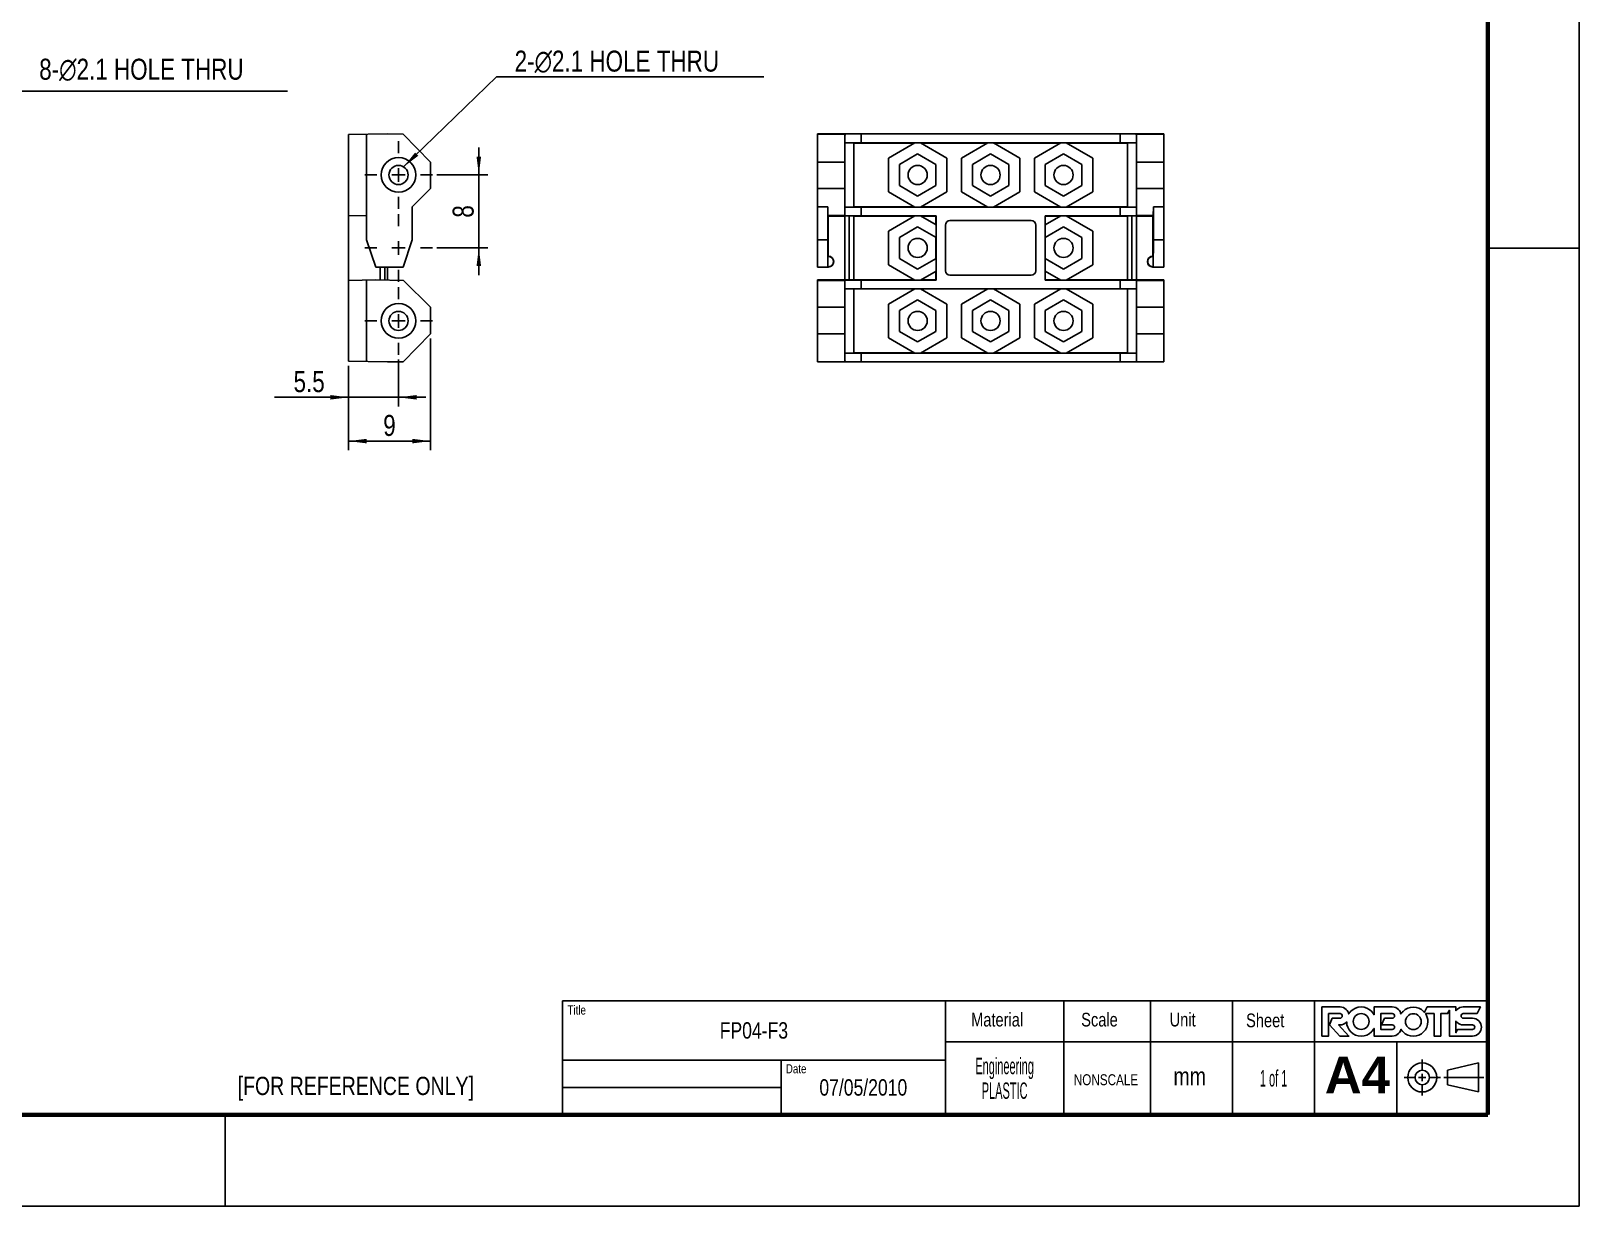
# Model space of a CAD drawing. Header units: millimetres. Extents: x 0 to 297, y 0 to 210.
# Drawn here: x 127.2 to 297, y 0 to 128.8 of the extents above; entities that cross this region are included whole.
import ezdxf

# ---------------------------------------------------------------- set-up
doc = ezdxf.new("R2010")
doc.units = ezdxf.units.MM
doc.header["$LTSCALE"] = 16.335
doc.linetypes.add('CENTER', pattern=[0.6, 0.375, -0.075, 0.075, -0.075])
doc.layers.get('0').update_dxf_attribs({"linetype": 'CONTINUOUS'})
doc.layers.add('02___PRT_ALL_AXES', color=7, linetype='CONTINUOUS')
doc.layers.add('7_ALL_FEATURES', color=7, linetype='CONTINUOUS')
doc.styles.get("Standard").update_dxf_attribs({"font": 'txt', "width": 0.8})
doc.styles.add('TEXTSTYLE_2', font='arialbd.ttf')
doc.styles.add('TEXTSTYLE_3', font='txt', dxfattribs={"width": 0.5})
doc.dimstyles.new('DIMSTYLE_1', dxfattribs={"dimtxt": 2.3, "dimasz": 2, "dimexe": 0.18, "dimexo": 0.0625, "dimgap": 0.09, "dimtad": 1, "dimdec": 3, "dimdsep": 46, "dimtxsty": 'Standard', "dimblk": '_FILLED', "dimblk1": '_FILLED', "dimblk2": '_FILLED', "dimcen": 0.09, "dimadec": 0, "dimazin": 0, "dimtp": 0.001, "dimtm": 0.001, "dimtfac": 1, "dimtdec": 3, "dimtofl": 0, "dimtmove": 0, "dimatfit": 3, "dimldrblk": '_FILLED', "dimfxl": 1, "dimtolj": 1, "dimarcsym": 0})
doc.dimstyles.get("Standard").update_dxf_attribs({"dimtxt": 2.3, "dimasz": 2, "dimexe": 0.18, "dimexo": 0.0625, "dimgap": 0.09, "dimtad": 1, "dimdec": 3, "dimdsep": 46, "dimtxsty": 'Standard', "dimblk": '_FILLED', "dimblk1": '_FILLED', "dimblk2": '_FILLED', "dimcen": 0.09, "dimadec": 0, "dimazin": 0, "dimtol": 1, "dimtp": 0.05, "dimtm": 0.05, "dimtfac": 1, "dimtdec": 3, "dimtofl": 0, "dimtmove": 0, "dimatfit": 3, "dimldrblk": '_FILLED', "dimfxl": 1, "dimtolj": 1, "dimarcsym": 0})

# ---------------------------------------------------------------- blocks, each defined once
blk = doc.blocks.new('_FILLED')
at = {"color": 0, "linetype": 'ByBlock'}
blk.add_solid([(0, 0), (-1, 0.125), (-1, -0.125)], dxfattribs=at)
blk = doc.blocks.new('*D5')
at = {"color": 2, "linetype": 'Continuous'}
for p, q in [((176.33, 113.03), (176.33, 116.03)), ((176.33, 116.03), (176.33, 109.03)), ((171.74, 113.03), (177.33, 113.03)), ((176.33, 102.03), (176.33, 109.03)), ((171.74, 105.03), (177.33, 105.03)), ((176.33, 105.03), (176.33, 102.03))]:
    blk.add_line(p, q, dxfattribs=at)
at = {"color": 2, "linetype": 'Continuous', "xscale": 2, "yscale": 2, "zscale": 2}
for p, rotation in [((176.33, 113.03), 270), ((176.33, 105.03), 90)]:
    blk.add_blockref('_FILLED', p, dxfattribs=dict(at, rotation=rotation))
at = {"color": 2, "linetype": 'Continuous', "insert": (173.46, 109.03), "char_height": 2.3, "width": 1.84, "attachment_point": 2, "rotation": 90, "line_spacing_factor": 0.9}
blk.add_mtext('8', dxfattribs=at)
blk = doc.blocks.new('*D6')
at = {"color": 2, "linetype": 'Continuous'}
for p, q in [((171.03, 95.11), (171.03, 82.85)), ((162.03, 92.1), (162.03, 82.85)), ((162.03, 83.85), (166.53, 83.85)), ((171.03, 83.85), (166.53, 83.85))]:
    blk.add_line(p, q, dxfattribs=at)
at = {"color": 2, "linetype": 'Continuous', "xscale": 2, "yscale": 2, "zscale": 2, "rotation": 180}
blk.add_blockref('_FILLED', (162.03, 83.85), dxfattribs=at)
at = {"color": 2, "linetype": 'Continuous', "xscale": 2, "yscale": 2, "zscale": 2}
blk.add_blockref('_FILLED', (171.03, 83.85), dxfattribs=at)
at = {"color": 2, "linetype": 'Continuous', "insert": (166.53, 86.72), "char_height": 2.3, "width": 1.84, "attachment_point": 2, "line_spacing_factor": 0.9}
blk.add_mtext('9', dxfattribs=at)
blk = doc.blocks.new('*D7')
at = {"color": 2, "linetype": 'Continuous'}
for p, q in [((162.03, 92.1), (162.03, 87.65)), ((167.53, 92.81), (167.53, 87.65)), ((162.03, 88.65), (153.91, 88.65)), ((153.91, 88.65), (164.78, 88.65)), ((170.53, 88.65), (164.78, 88.65)), ((167.53, 88.65), (170.53, 88.65))]:
    blk.add_line(p, q, dxfattribs=at)
at = {"color": 2, "linetype": 'Continuous', "xscale": 2, "yscale": 2, "zscale": 2}
blk.add_blockref('_FILLED', (162.03, 88.65), dxfattribs=at)
at = {"color": 2, "linetype": 'Continuous', "xscale": 2, "yscale": 2, "zscale": 2, "rotation": 180}
blk.add_blockref('_FILLED', (167.53, 88.65), dxfattribs=at)
at = {"color": 2, "linetype": 'Continuous', "insert": (159.43, 91.52), "char_height": 2.3, "width": 5.52, "attachment_point": 3, "line_spacing_factor": 0.9}
blk.add_mtext('5.5', dxfattribs=at)

msp = doc.modelspace()

# ---------------------------------------------------------------- linework, layer by layer
at = {"color": 7, "linetype": 'Continuous'}
for p, q in [((297, 0), (297, 210)), ((287, 105), (297, 105)), ((279.8033, 14.8856), (279.8033, 16.0767)), ((282.5652, 14.8856), (285.9684, 15.6796)), ((285.9684, 15.6796), (285.9684, 12.5034)), ((279.0092, 14.0915), (277.8181, 14.0915)), ((279.4063, 14.0915), (280.2003, 14.0915)), ((279.8033, 13.6945), (279.8033, 14.4885)), ((280.5974, 14.0915), (281.7884, 14.0915)), ((282.1561, 14.0915), (286.5559, 14.0915)), ((282.5652, 14.8856), (282.5652, 13.2974)), ((279.8033, 13.2974), (279.8033, 12.1063)), ((282.5652, 13.2974), (285.9684, 12.5034)), ((148.5, 10), (148.5, 0)), ((0, 0), (297, 0))]:
    msp.add_line(p, q, dxfattribs=at)
at = {"color": 2, "linetype": 'Continuous'}
for p, q in [((287, 22.5), (185.5, 22.5)), ((185.5, 10), (185.5, 22.5)), ((227.5, 10), (227.5, 22.5)), ((240.5, 10), (240.5, 22.5)), ((250, 10), (250, 22.5)), ((259, 10), (259, 22.5)), ((268, 10), (268, 22.5)), ((287, 10), (287, 22.5)), ((287, 18), (227.5, 18)), ((277, 10), (277, 18)), ((227.5, 16), (185.5, 16)), ((209.5, 10), (209.5, 16)), ((209.5, 13), (185.5, 13)), ((287, 10), (185.5, 10))]:
    msp.add_line(p, q, dxfattribs=at)
at = {"color": 7, "linetype": 'Continuous', "const_width": 0.5}
for points in [[(287, 10), (287, 200)], [(10, 10), (287, 10)]]:
    msp.add_lwpolyline(points, dxfattribs=at)
at = {"color": 7, "linetype": 'Continuous'}
for radius in [1.5881, 0.7941]:
    msp.add_circle((279.8033, 14.0915), radius, dxfattribs=at)
for points, knots in [([(286.003, 20.3001), (285.8112, 20.4917), (285.5799, 20.5874), (285.3095, 20.5874), (285.3095, 20.5874), (284.3058, 20.5874), (284.3058, 20.5874), (284.2356, 20.5874), (284.1763, 20.6119), (284.1277, 20.6604), (284.0791, 20.709), (284.0547, 20.7684), (284.0547, 20.8385), (284.0547, 20.9083), (284.0791, 20.9677), (284.1277, 21.0164), (284.1763, 21.0649), (284.2356, 21.0893), (284.3058, 21.0893), (284.3058, 21.0893), (285.8114, 21.0893), (285.8114, 21.0893), (285.8114, 21.0893), (286.1766, 21.8193), (286.1766, 21.8193), (286.1766, 21.8193), (284.3058, 21.8193), (284.3058, 21.8193), (284.035, 21.8193), (283.8037, 21.7235), (283.6122, 21.5318), (283.5717, 21.4914), (283.5366, 21.4488), (283.5046, 21.4047), (283.5046, 21.4047), (283.5046, 21.8209), (283.5046, 21.8209), (283.5046, 21.8209), (282.775, 21.8209), (282.775, 21.8209), (282.775, 21.8209), (282.775, 21.8203), (282.775, 21.8203), (282.775, 21.8203), (280.3481, 21.8203), (280.3481, 21.8203), (280.3481, 21.8203), (280.0545, 21.2329), (280.0545, 21.2329), (280.0232, 21.2698), (279.9902, 21.3061), (279.9548, 21.3414), (279.6431, 21.6532), (279.2667, 21.8091), (278.8258, 21.8091), (278.3848, 21.8091), (278.0082, 21.6532), (277.6965, 21.3414), (277.6081, 21.2529), (277.5326, 21.1591), (277.4693, 21.0602), (277.4301, 21.2372), (277.343, 21.3944), (277.2063, 21.5312), (277.0148, 21.7228), (276.7836, 21.8186), (276.5129, 21.8186), (276.5129, 21.8186), (274.5284, 21.8186), (274.5284, 21.8186), (274.5284, 21.8186), (274.5284, 20.9662), (274.5284, 20.9662), (274.4548, 21.1039), (274.3589, 21.2321), (274.2401, 21.3509), (273.9284, 21.6627), (273.5518, 21.8186), (273.1109, 21.8186), (272.6699, 21.8186), (272.2935, 21.6627), (271.9818, 21.3509), (271.8876, 21.2568), (271.808, 21.1567), (271.7423, 21.0508), (271.7041, 21.2317), (271.6163, 21.392), (271.4773, 21.531), (271.2857, 21.7227), (271.0545, 21.8186), (270.7838, 21.8186), (270.7838, 21.8186), (268.7993, 21.8186), (268.7993, 21.8186), (268.7993, 21.8186), (268.7993, 18.6251), (268.7993, 18.6251), (268.7993, 18.6251), (269.5287, 18.6251), (269.5287, 18.6251), (269.5287, 18.6251), (269.5287, 21.0891), (269.5287, 21.0891), (269.5287, 21.0891), (270.7842, 21.0891), (270.7842, 21.0891), (270.8541, 21.0891), (270.9134, 21.0647), (270.9621, 21.0159), (271.0109, 20.967), (271.0353, 20.9073), (271.0353, 20.8372), (271.0353, 20.767), (271.0109, 20.7075), (270.9621, 20.6586), (270.9135, 20.6097), (270.8541, 20.5853), (270.7842, 20.5853), (270.7842, 20.5853), (269.9399, 20.5853), (269.9399, 20.5853), (269.9399, 20.5853), (269.6205, 19.8569), (269.6205, 19.8569), (269.6205, 19.8569), (270.7518, 18.6251), (270.7518, 18.6251), (270.7518, 18.6251), (271.765, 18.6251), (271.765, 18.6251), (271.765, 18.6251), (270.6206, 19.8569), (270.6206, 19.8569), (270.6206, 19.8569), (270.7848, 19.8559), (270.7848, 19.8559), (271.0551, 19.8559), (271.2861, 19.9518), (271.4775, 20.1435), (271.4908, 20.1569), (271.5026, 20.1708), (271.5149, 20.1846), (271.5237, 19.7596), (271.6788, 19.3956), (271.9818, 19.0927), (272.2935, 18.7809), (272.6699, 18.6251), (273.1109, 18.6251), (273.5518, 18.6251), (273.9284, 18.7809), (274.2401, 19.0927), (274.3589, 19.2116), (274.4548, 19.3398), (274.5284, 19.4775), (274.5284, 19.4775), (274.5284, 18.6251), (274.5284, 18.6251), (274.5284, 18.6251), (276.5129, 18.6251), (276.5129, 18.6251), (276.7836, 18.6251), (277.0148, 18.7208), (277.2063, 18.9124), (277.3395, 19.0456), (277.4253, 19.1983), (277.466, 19.3698), (277.5299, 19.2689), (277.6066, 19.1732), (277.6965, 19.0832), (278.0082, 18.7714), (278.3848, 18.6157), (278.8258, 18.6157), (279.2667, 18.6157), (279.6431, 18.7714), (279.9548, 19.0832), (280.2665, 19.395), (280.4224, 19.7713), (280.4224, 20.2124), (280.4224, 20.5411), (280.3356, 20.8339), (280.1624, 21.0908), (280.1624, 21.0908), (281.1041, 21.0908), (281.1041, 21.0908), (281.1041, 21.0908), (281.1041, 18.6269), (281.1041, 18.6269), (281.1041, 18.6269), (281.8349, 18.6269), (281.8349, 18.6269), (281.8349, 18.6269), (281.8349, 21.0908), (281.8349, 21.0908), (281.8349, 21.0908), (282.5862, 21.0908), (282.5862, 21.0908), (282.5862, 21.0908), (282.775, 21.4689), (282.775, 21.4689), (282.775, 21.4689), (282.775, 18.6275), (282.775, 18.6275), (282.775, 18.6275), (283.3259, 18.6275), (283.3259, 18.6275), (283.3259, 18.6275), (283.3255, 18.6265), (283.3255, 18.6265), (283.3255, 18.6265), (283.5208, 18.6265), (283.5208, 18.6265), (283.5222, 18.6265), (283.523, 18.6262), (283.5244, 18.6262), (283.5244, 18.6262), (283.5215, 18.6258), (283.5215, 18.6258), (283.5215, 18.6258), (285.3095, 18.6258), (285.3095, 18.6258), (285.5799, 18.6258), (285.8112, 18.7215), (286.003, 18.9132), (286.1942, 19.1048), (286.2902, 19.336), (286.2902, 19.6066), (286.2902, 19.8773), (286.1942, 20.1084), (286.003, 20.3001)], [0, 0, 0, 0, 1, 1, 1, 2, 2, 2, 3, 3, 3, 4, 4, 4, 5, 5, 5, 6, 6, 6, 7, 7, 7, 8, 8, 8, 9, 9, 9, 10, 10, 10, 11, 11, 11, 12, 12, 12, 13, 13, 13, 14, 14, 14, 15, 15, 15, 16, 16, 16, 17, 17, 17, 18, 18, 18, 19, 19, 19, 20, 20, 20, 21, 21, 21, 22, 22, 22, 23, 23, 23, 24, 24, 24, 25, 25, 25, 26, 26, 26, 27, 27, 27, 28, 28, 28, 29, 29, 29, 30, 30, 30, 31, 31, 31, 32, 32, 32, 33, 33, 33, 34, 34, 34, 35, 35, 35, 36, 36, 36, 37, 37, 37, 38, 38, 38, 39, 39, 39, 40, 40, 40, 41, 41, 41, 42, 42, 42, 43, 43, 43, 44, 44, 44, 45, 45, 45, 46, 46, 46, 47, 47, 47, 48, 48, 48, 49, 49, 49, 50, 50, 50, 51, 51, 51, 52, 52, 52, 53, 53, 53, 54, 54, 54, 55, 55, 55, 56, 56, 56, 57, 57, 57, 58, 58, 58, 59, 59, 59, 60, 60, 60, 61, 61, 61, 62, 62, 62, 63, 63, 63, 64, 64, 64, 65, 65, 65, 66, 66, 66, 67, 67, 67, 68, 68, 68, 69, 69, 69, 70, 70, 70, 71, 71, 71, 72, 72, 72, 73, 73, 73, 74, 74, 74, 75, 75, 75, 76, 76, 76, 76]), ([(273.7248, 19.608), (273.5559, 19.439), (273.3512, 19.3546), (273.1109, 19.3546), (272.8735, 19.3546), (272.6696, 19.439), (272.4993, 19.608), (272.3288, 19.7768), (272.2436, 19.9813), (272.2436, 20.2218), (272.2436, 20.4623), (272.3288, 20.6668), (272.4993, 20.8357), (272.6696, 21.0047), (272.8735, 21.0891), (273.1109, 21.0891), (273.3512, 21.0891), (273.5559, 21.0047), (273.7248, 20.8357), (273.8938, 20.6668), (273.9781, 20.4623), (273.9781, 20.2218), (273.9781, 19.9813), (273.8938, 19.7768), (273.7248, 19.608)], [0, 0, 0, 0, 1, 1, 1, 2, 2, 2, 3, 3, 3, 4, 4, 4, 5, 5, 5, 6, 6, 6, 7, 7, 7, 8, 8, 8, 8]), ([(276.5133, 19.8559), (276.5833, 19.8559), (276.6426, 19.8316), (276.6913, 19.783), (276.7399, 19.7344), (276.7643, 19.675), (276.7643, 19.6052), (276.7643, 19.5353), (276.7399, 19.4761), (276.6913, 19.4275), (276.6426, 19.3789), (276.5833, 19.3546), (276.5133, 19.3546), (276.5133, 19.3546), (275.2579, 19.3546), (275.2579, 19.3546), (275.2579, 19.3546), (275.2579, 21.0891), (275.2579, 21.0891), (275.2579, 21.0891), (276.5133, 21.0891), (276.5133, 21.0891), (276.5833, 21.0891), (276.6426, 21.0647), (276.6913, 21.0159), (276.7399, 20.967), (276.7643, 20.9073), (276.7643, 20.8372), (276.7643, 20.767), (276.7399, 20.7075), (276.6913, 20.6586), (276.6426, 20.6097), (276.5833, 20.5853), (276.5133, 20.5853), (276.5133, 20.5853), (275.6691, 20.5853), (275.6691, 20.5853), (275.6691, 20.5853), (275.3495, 19.8559), (275.3495, 19.8559), (275.3495, 19.8559), (276.5133, 19.8559), (276.5133, 19.8559)], [0, 0, 0, 0, 1, 1, 1, 2, 2, 2, 3, 3, 3, 4, 4, 4, 5, 5, 5, 6, 6, 6, 7, 7, 7, 8, 8, 8, 9, 9, 9, 10, 10, 10, 11, 11, 11, 12, 12, 12, 13, 13, 13, 14, 14, 14, 14]), ([(279.4397, 19.5985), (279.2708, 19.4295), (279.0661, 19.3451), (278.8258, 19.3451), (278.5884, 19.3451), (278.3844, 19.4295), (278.214, 19.5985), (278.0436, 19.7673), (277.9585, 19.9719), (277.9585, 20.2124), (277.9585, 20.4526), (278.0436, 20.6573), (278.214, 20.8263), (278.3844, 20.9952), (278.5884, 21.0796), (278.8258, 21.0796), (279.0661, 21.0796), (279.2708, 20.9952), (279.4397, 20.8263), (279.6085, 20.6573), (279.693, 20.4526), (279.693, 20.2124), (279.693, 19.9719), (279.6085, 19.7673), (279.4397, 19.5985)], [0, 0, 0, 0, 1, 1, 1, 2, 2, 2, 3, 3, 3, 4, 4, 4, 5, 5, 5, 6, 6, 6, 7, 7, 7, 8, 8, 8, 8]), ([(285.4873, 19.4288), (285.4385, 19.38), (285.3791, 19.3559), (285.3095, 19.3559), (285.3095, 19.3559), (283.6882, 19.3559), (283.6882, 19.3559), (283.6882, 19.3559), (283.6882, 19.3556), (283.6882, 19.3556), (283.6882, 19.3556), (283.5046, 18.9864), (283.5046, 18.9864), (283.5046, 18.9864), (283.5046, 20.272), (283.5046, 20.272), (283.5366, 20.2281), (283.5717, 20.1853), (283.6122, 20.1449), (283.8037, 19.9534), (284.035, 19.8576), (284.3058, 19.8576), (284.3058, 19.8576), (285.3095, 19.8576), (285.3095, 19.8576), (285.3791, 19.8576), (285.4385, 19.8333), (285.4873, 19.7846), (285.5359, 19.7358), (285.5601, 19.6766), (285.5601, 19.6066), (285.5601, 19.5366), (285.5359, 19.4772), (285.4873, 19.4288)], [0, 0, 0, 0, 1, 1, 1, 2, 2, 2, 3, 3, 3, 4, 4, 4, 5, 5, 5, 6, 6, 6, 7, 7, 7, 8, 8, 8, 9, 9, 9, 10, 10, 10, 11, 11, 11, 11])]:
    msp.add_open_spline(points, degree=3, knots=knots, dxfattribs=at)
at = {"layer": '02___PRT_ALL_AXES', "color": 7, "linetype": 'CENTER'}
for p, q in [((167.5275, 116.7384), (167.5275, 115.4259)), ((163.815, 113.0259), (165.1275, 113.0259)), ((171.24, 113.0259), (169.9275, 113.0259)), ((167.5275, 109.3134), (167.5275, 110.6259)), ((167.5275, 108.7384), (167.5275, 107.4259)), ((163.815, 105.0259), (165.1275, 105.0259)), ((171.24, 105.0259), (169.9275, 105.0259)), ((167.5275, 101.3134), (167.5275, 102.6259)), ((167.5275, 100.7384), (167.5275, 99.4259)), ((163.815, 97.0259), (165.1275, 97.0259)), ((171.24, 97.0259), (169.9275, 97.0259)), ((167.5275, 93.3134), (167.5275, 94.6259))]:
    msp.add_line(p, q, dxfattribs=at)
at = {"layer": '02___PRT_ALL_AXES', "color": 7, "linetype": 'Continuous'}
for p, q in [((167.5275, 113.7684), (167.5275, 112.2834)), ((168.27, 113.0259), (166.785, 113.0259)), ((167.5275, 105.7684), (167.5275, 104.2834)), ((168.27, 105.0259), (166.785, 105.0259)), ((168.27, 97.0259), (166.785, 97.0259)), ((167.5275, 97.7684), (167.5275, 96.2834))]:
    msp.add_line(p, q, dxfattribs=at)
for centre, radius in [((167.5275, 113.0259), 1.9), ((167.5275, 113.0259), 1.05), ((167.5275, 97.0259), 1.9), ((167.5275, 97.0259), 1.05)]:
    msp.add_circle(centre, radius, dxfattribs=at)
at = {"layer": '7_ALL_FEATURES', "color": 7, "linetype": 'Continuous'}
for p, q in [((162.0275, 117.4508), (166.3275, 117.5259)), ((162.0275, 117.4508), (162.0275, 92.6009)), ((164.0275, 105.9259), (164.0275, 117.4857)), ((166.3275, 117.5259), (168.0279, 117.4962)), ((171.0275, 114.4438), (168.0279, 117.4962)), ((213.4584, 102.9259), (213.4584, 117.5259)), ((251.4584, 117.5259), (213.4584, 117.5259)), ((216.558, 117.4962), (213.4584, 117.4962)), ((216.4584, 117.3949), (216.558, 117.4962)), ((216.4584, 108.6259), (216.4584, 117.3949)), ((218.2584, 117.5259), (216.558, 117.4962)), ((218.2584, 117.5259), (218.2584, 116.5485)), ((248.3589, 117.4962), (246.6584, 117.5259)), ((246.6584, 117.5259), (246.6584, 116.5485)), ((251.4584, 117.4962), (248.3589, 117.4962)), ((248.4584, 117.3949), (248.3589, 117.4962)), ((248.4584, 108.6259), (248.4584, 117.3949)), ((251.4584, 102.9259), (251.4584, 117.5259)), ((218.2584, 116.5485), (216.4584, 116.58)), ((217.4584, 116.5259), (216.4584, 116.5433)), ((217.4584, 116.5259), (217.4584, 109.5259)), ((217.4584, 116.5259), (224.1206, 116.5259)), ((246.6584, 116.5485), (218.2584, 116.5485)), ((224.1509, 116.5433), (221.2584, 114.8734)), ((224.766, 116.5433), (224.1509, 116.5433)), ((227.6584, 114.8734), (224.766, 116.5433)), ((224.7963, 116.5259), (232.1206, 116.5259)), ((232.1509, 116.5433), (229.2584, 114.8734)), ((232.766, 116.5433), (232.1509, 116.5433)), ((235.6584, 114.8734), (232.766, 116.5433)), ((232.7963, 116.5259), (240.1206, 116.5259)), ((240.1509, 116.5433), (237.2584, 114.8734)), ((240.766, 116.5433), (240.1509, 116.5433)), ((243.6584, 114.8734), (240.766, 116.5433)), ((240.7963, 116.5259), (247.4584, 116.5259)), ((248.4584, 116.58), (246.6584, 116.5485)), ((248.4584, 116.5433), (247.4584, 116.5259)), ((247.4584, 116.5259), (247.4584, 109.5259)), ((171.0275, 114.4438), (171.0275, 111.5259)), ((216.4584, 114.4438), (213.4584, 114.4438)), ((221.2584, 114.8734), (221.2584, 111.1783)), ((222.4584, 114.1806), (224.4584, 115.3353)), ((222.4584, 111.8712), (222.4584, 114.1806)), ((224.4584, 115.3353), (226.4584, 114.1806)), ((226.4584, 114.1806), (226.4584, 111.8712)), ((227.6584, 111.1783), (227.6584, 114.8734)), ((229.2584, 114.8734), (229.2584, 111.1783)), ((230.4584, 114.1806), (232.4584, 115.3353)), ((230.4584, 111.8712), (230.4584, 114.1806)), ((232.4584, 115.3353), (234.4584, 114.1806)), ((234.4584, 114.1806), (234.4584, 111.8712)), ((235.6584, 111.1783), (235.6584, 114.8734)), ((237.2584, 114.8734), (237.2584, 111.1783)), ((238.4584, 114.1806), (240.4584, 115.3353)), ((238.4584, 111.8712), (238.4584, 114.1806)), ((240.4584, 115.3353), (242.4584, 114.1806)), ((242.4584, 114.1806), (242.4584, 111.8712)), ((243.6584, 111.1783), (243.6584, 114.8734)), ((251.4584, 114.4438), (248.4584, 114.4438)), ((171.0275, 111.5259), (169.0275, 109.5259)), ((213.4584, 111.5259), (216.4584, 111.5259)), ((221.2584, 111.1783), (224.1509, 109.5084)), ((224.4584, 110.7165), (222.4584, 111.8712)), ((226.4584, 111.8712), (224.4584, 110.7165)), ((224.766, 109.5084), (227.6584, 111.1783)), ((229.2584, 111.1783), (232.1509, 109.5084)), ((232.4584, 110.7165), (230.4584, 111.8712)), ((234.4584, 111.8712), (232.4584, 110.7165)), ((232.766, 109.5084), (235.6584, 111.1783)), ((237.2584, 111.1783), (240.1509, 109.5084)), ((240.4584, 110.7165), (238.4584, 111.8712)), ((242.4584, 111.8712), (240.4584, 110.7165)), ((240.766, 109.5084), (243.6584, 111.1783)), ((251.4584, 111.5259), (248.4584, 111.5259)), ((169.0275, 109.5259), (169.0275, 105.9259)), ((213.4584, 109.5259), (214.5973, 109.5259)), ((214.6139, 108.5791), (214.5973, 109.5259)), ((214.5973, 109.5259), (214.5973, 105.9259)), ((217.4584, 109.5259), (216.4584, 109.5084)), ((216.4584, 109.4717), (218.2584, 109.5032)), ((217.4584, 109.5259), (224.1206, 109.5259)), ((218.2584, 108.5485), (218.2584, 109.5032)), ((218.2584, 109.5032), (246.6584, 109.5032)), ((224.766, 109.5084), (224.1509, 109.5084)), ((224.7963, 109.5259), (232.1206, 109.5259)), ((232.766, 109.5084), (232.1509, 109.5084)), ((232.7963, 109.5259), (240.1206, 109.5259)), ((240.766, 109.5084), (240.1509, 109.5084)), ((240.7963, 109.5259), (247.4584, 109.5259)), ((246.6584, 109.5032), (248.4584, 109.4717)), ((246.6584, 108.5485), (246.6584, 109.5032)), ((248.4584, 109.5084), (247.4584, 109.5259)), ((250.303, 108.5791), (250.3195, 109.5259)), ((251.4584, 109.5259), (250.3195, 109.5259)), ((250.3195, 105.9259), (250.3195, 109.5259)), ((162.0275, 108.5782), (164.0275, 108.5433)), ((214.6139, 108.5791), (214.6584, 108.5346)), ((214.6139, 108.5791), (216.5051, 108.5791)), ((214.6584, 104.1259), (214.6584, 108.5346)), ((216.4584, 108.5259), (214.6584, 108.5259)), ((216.4584, 108.6259), (216.5051, 108.5791)), ((216.4584, 108.5346), (216.4584, 101.5171)), ((216.4584, 108.5346), (216.9584, 108.5346)), ((216.5051, 108.5791), (218.2584, 108.5485)), ((216.9584, 108.5346), (216.9584, 101.5171)), ((217.4584, 108.5259), (216.9584, 108.5346)), ((217.4584, 108.5259), (217.4584, 101.5259)), ((217.4584, 108.5259), (224.1206, 108.5259)), ((218.2584, 108.5485), (226.4811, 108.5485)), ((224.1509, 108.5433), (221.2584, 106.8734)), ((222.4584, 106.1806), (224.4584, 107.3353)), ((224.766, 108.5433), (224.1509, 108.5433)), ((224.4584, 107.3353), (226.4759, 106.1705)), ((226.4759, 107.5561), (224.766, 108.5433)), ((224.7963, 108.5259), (226.4584, 108.5259)), ((226.4584, 108.5259), (226.4811, 108.5485)), ((226.4584, 108.5259), (226.4584, 107.5662)), ((226.4759, 107.5561), (226.4759, 106.1705)), ((226.4811, 108.5485), (226.4811, 101.5032)), ((227.5084, 107.5259), (227.5084, 102.5259)), ((236.9084, 108.0259), (228.0084, 108.0259)), ((237.4084, 102.5259), (237.4084, 107.5259)), ((238.4357, 108.5485), (246.6584, 108.5485)), ((238.4357, 101.5032), (238.4357, 108.5485)), ((238.4584, 108.5259), (238.4357, 108.5485)), ((240.1509, 108.5433), (238.441, 107.5561)), ((238.441, 106.1705), (238.441, 107.5561)), ((238.441, 106.1705), (240.4584, 107.3353)), ((238.4584, 108.5259), (240.1206, 108.5259)), ((238.4584, 107.5662), (238.4584, 108.5259)), ((240.766, 108.5433), (240.1509, 108.5433)), ((240.4584, 107.3353), (242.4584, 106.1806)), ((243.6584, 106.8734), (240.766, 108.5433)), ((240.7963, 108.5259), (247.4584, 108.5259)), ((246.6584, 108.5485), (248.4117, 108.5791)), ((247.9584, 108.5346), (247.4584, 108.5259)), ((247.4584, 108.5259), (247.4584, 101.5259)), ((247.9584, 108.5346), (248.4584, 108.5346)), ((247.9584, 108.5346), (247.9584, 101.5171)), ((248.4584, 108.6259), (248.4117, 108.5791)), ((250.303, 108.5791), (248.4117, 108.5791)), ((248.4584, 108.5346), (248.4584, 101.5171)), ((250.2584, 108.5259), (248.4584, 108.5259)), ((250.303, 108.5791), (250.2584, 108.5346)), ((250.2584, 104.1259), (250.2584, 108.5346)), ((165.0275, 102.9259), (164.0275, 105.9259)), ((169.0275, 105.9259), (168.0275, 102.9259)), ((213.4584, 105.9259), (214.5973, 105.9259)), ((214.5973, 105.9259), (214.6148, 102.9259)), ((221.2584, 106.8734), (221.2584, 103.1783)), ((222.4584, 103.8712), (222.4584, 106.1806)), ((226.4584, 103.8712), (226.4584, 106.1806)), ((238.4584, 106.1806), (238.4584, 103.8712)), ((242.4584, 106.1806), (242.4584, 103.8712)), ((243.6584, 103.1783), (243.6584, 106.8734)), ((250.3021, 102.9259), (250.3195, 105.9259)), ((251.4584, 105.9259), (250.3195, 105.9259)), ((214.6235, 102.9618), (214.6235, 104.0899)), ((224.4584, 102.7165), (222.4584, 103.8712)), ((226.4759, 103.8812), (224.4584, 102.7165)), ((226.4759, 103.8812), (226.4759, 102.4956)), ((240.4584, 102.7165), (238.441, 103.8812)), ((238.441, 102.4956), (238.441, 103.8812)), ((242.4584, 103.8712), (240.4584, 102.7165)), ((250.2934, 102.9618), (250.2934, 104.0899)), ((168.0275, 102.9259), (165.0275, 102.9259)), ((165.5275, 102.9259), (165.5275, 101.5171)), ((166.0275, 102.9259), (166.0275, 101.5084)), ((166.3275, 102.9259), (166.3275, 101.5032)), ((213.4584, 102.9259), (214.6584, 102.9259)), ((221.2584, 103.1783), (224.1509, 101.5084)), ((224.766, 101.5084), (226.4759, 102.4956)), ((226.4584, 102.4855), (226.4584, 101.5259)), ((228.0084, 102.0259), (236.9084, 102.0259)), ((238.441, 102.4956), (240.1509, 101.5084)), ((238.4584, 101.5259), (238.4584, 102.4855)), ((240.766, 101.5084), (243.6584, 103.1783)), ((250.2584, 102.9259), (251.4584, 102.9259)), ((162.0275, 101.4735), (165.0275, 101.5259)), ((164.0275, 101.5084), (164.0275, 92.566)), ((165.0275, 101.5259), (168.0808, 101.4726)), ((171.0275, 98.5259), (168.0808, 101.4726)), ((213.4584, 92.5259), (213.4584, 101.5259)), ((213.4584, 101.5259), (216.4584, 101.5259)), ((213.4584, 101.4726), (216.5051, 101.4726)), ((216.4584, 101.5171), (216.9584, 101.5171)), ((216.4584, 101.4259), (216.5051, 101.4726)), ((216.4584, 92.6568), (216.4584, 101.4259)), ((216.4584, 100.58), (218.2584, 100.5485)), ((217.4584, 100.5259), (216.4584, 100.5433)), ((216.5051, 101.4726), (218.2584, 101.5032)), ((217.4584, 101.5259), (216.9584, 101.5171)), ((217.4584, 101.5259), (224.1206, 101.5259)), ((217.4584, 100.5259), (217.4584, 93.5259)), ((217.4584, 100.5259), (224.1206, 100.5259)), ((218.2584, 101.5032), (218.2584, 100.5485)), ((218.2584, 101.5032), (226.4811, 101.5032)), ((218.2584, 100.5485), (246.6584, 100.5485)), ((224.1509, 100.5433), (221.2584, 98.8734)), ((224.766, 101.5084), (224.1509, 101.5084)), ((224.766, 100.5433), (224.1509, 100.5433)), ((227.6584, 98.8734), (224.766, 100.5433)), ((224.7963, 101.5259), (226.4584, 101.5259)), ((224.7963, 100.5259), (232.1206, 100.5259)), ((226.4584, 101.5259), (226.4811, 101.5032)), ((232.1509, 100.5433), (229.2584, 98.8734)), ((232.766, 100.5433), (232.1509, 100.5433)), ((235.6584, 98.8734), (232.766, 100.5433)), ((232.7963, 100.5259), (240.1206, 100.5259)), ((240.1509, 100.5433), (237.2584, 98.8734)), ((238.4584, 101.5259), (238.4357, 101.5032)), ((238.4357, 101.5032), (246.6584, 101.5032)), ((238.4584, 101.5259), (240.1206, 101.5259)), ((240.766, 101.5084), (240.1509, 101.5084)), ((240.766, 100.5433), (240.1509, 100.5433)), ((243.6584, 98.8734), (240.766, 100.5433)), ((240.7963, 101.5259), (247.4584, 101.5259)), ((240.7963, 100.5259), (247.4584, 100.5259)), ((246.6584, 101.5032), (248.4117, 101.4726)), ((246.6584, 101.5032), (246.6584, 100.5485)), ((246.6584, 100.5485), (248.4584, 100.58)), ((247.9584, 101.5171), (247.4584, 101.5259)), ((248.4584, 100.5433), (247.4584, 100.5259)), ((247.4584, 100.5259), (247.4584, 93.5259)), ((247.9584, 101.5171), (248.4584, 101.5171)), ((251.4584, 101.4726), (248.4117, 101.4726)), ((248.4584, 101.4259), (248.4117, 101.4726)), ((248.4584, 101.5259), (251.4584, 101.5259)), ((248.4584, 92.6568), (248.4584, 101.4259)), ((251.4584, 92.5259), (251.4584, 101.5259)), ((171.0275, 98.5259), (171.0275, 95.6079)), ((213.4584, 98.5259), (216.4584, 98.5259)), ((221.2584, 98.8734), (221.2584, 95.1783)), ((222.4584, 98.1806), (224.4584, 99.3353)), ((224.4584, 99.3353), (226.4584, 98.1806)), ((227.6584, 95.1783), (227.6584, 98.8734)), ((229.2584, 98.8734), (229.2584, 95.1783)), ((230.4584, 98.1806), (232.4584, 99.3353)), ((232.4584, 99.3353), (234.4584, 98.1806)), ((235.6584, 95.1783), (235.6584, 98.8734)), ((237.2584, 98.8734), (237.2584, 95.1783)), ((238.4584, 98.1806), (240.4584, 99.3353)), ((240.4584, 99.3353), (242.4584, 98.1806)), ((243.6584, 95.1783), (243.6584, 98.8734)), ((251.4584, 98.5259), (248.4584, 98.5259)), ((222.4584, 95.8712), (222.4584, 98.1806)), ((226.4584, 98.1806), (226.4584, 95.8712)), ((230.4584, 95.8712), (230.4584, 98.1806)), ((234.4584, 98.1806), (234.4584, 95.8712)), ((238.4584, 95.8712), (238.4584, 98.1806)), ((242.4584, 98.1806), (242.4584, 95.8712)), ((171.0275, 95.6079), (168.0279, 92.5555)), ((213.4584, 95.6079), (216.4584, 95.6079)), ((221.2584, 95.1783), (224.1509, 93.5084)), ((224.4584, 94.7165), (222.4584, 95.8712)), ((226.4584, 95.8712), (224.4584, 94.7165)), ((224.766, 93.5084), (227.6584, 95.1783)), ((229.2584, 95.1783), (232.1509, 93.5084)), ((232.4584, 94.7165), (230.4584, 95.8712)), ((234.4584, 95.8712), (232.4584, 94.7165)), ((232.766, 93.5084), (235.6584, 95.1783)), ((237.2584, 95.1783), (240.1509, 93.5084)), ((240.4584, 94.7165), (238.4584, 95.8712)), ((242.4584, 95.8712), (240.4584, 94.7165)), ((240.766, 93.5084), (243.6584, 95.1783)), ((248.4584, 95.6079), (251.4584, 95.6079)), ((217.4584, 93.5259), (216.4584, 93.5084)), ((218.2584, 93.5032), (216.4584, 93.4717)), ((217.4584, 93.5259), (224.1206, 93.5259)), ((218.2584, 92.5259), (218.2584, 93.5032)), ((246.6584, 93.5032), (218.2584, 93.5032)), ((224.766, 93.5084), (224.1509, 93.5084)), ((224.7963, 93.5259), (232.1206, 93.5259)), ((232.766, 93.5084), (232.1509, 93.5084)), ((232.7963, 93.5259), (240.1206, 93.5259)), ((240.766, 93.5084), (240.1509, 93.5084)), ((240.7963, 93.5259), (247.4584, 93.5259)), ((248.4584, 93.4717), (246.6584, 93.5032)), ((246.6584, 92.5259), (246.6584, 93.5032)), ((248.4584, 93.5084), (247.4584, 93.5259)), ((162.0275, 92.6009), (166.3275, 92.5259)), ((168.0279, 92.5555), (166.3275, 92.5259)), ((213.4584, 92.5555), (216.558, 92.5555)), ((213.4584, 92.5259), (251.4584, 92.5259)), ((216.4584, 92.6568), (216.558, 92.5555)), ((218.2584, 92.5259), (216.558, 92.5555)), ((248.3589, 92.5555), (246.6584, 92.5259)), ((248.4584, 92.6568), (248.3589, 92.5555)), ((248.3589, 92.5555), (251.4584, 92.5555))]:
    msp.add_line(p, q, dxfattribs=at)
for centre in [(224.4584, 113.0259), (232.4584, 113.0259), (240.4584, 113.0259), (224.4584, 105.0259), (240.4584, 105.0259), (224.4584, 97.0259), (232.4584, 97.0259), (240.4584, 97.0259)]:
    msp.add_circle(centre, 1.05, dxfattribs=at)
for centre, radius, start, end in [((228.0084, 107.5259), 0.5, 90, 180), ((236.9084, 107.5259), 0.5, 0, 90), ((215.8114, 102.9725), 1.6308, 134.990783, 136.75244), ((214.6584, 103.5259), 0.5651, 266.458125, 93.541875), ((214.6584, 103.5259), 0.6, 270, 90), ((250.2584, 103.5259), 0.6, 90, 270), ((250.2584, 103.5259), 0.5651, 86.458125, 273.541875), ((249.1055, 102.9725), 1.6308, 43.24756, 45.009217), ((215.771, 104.0405), 1.5749, 223.230613, 223.841859), ((215.8232, 104.0909), 1.6474, 223.846133, 225.00568), ((228.0084, 102.5259), 0.5, 180, 270), ((236.9084, 102.5259), 0.5, 270, 360), ((249.0761, 104.1083), 1.6722, 314.998599, 315.568432), ((249.1286, 104.057), 1.5988, 315.563869, 316.764819)]:
    msp.add_arc(centre, radius, start, end, dxfattribs=at)

# ---------------------------------------------------------------- texts
at = {"color": 2, "linetype": 'Continuous', "char_height": 2.3, "width": 30.666667, "attachment_point": 1, "line_spacing_factor": 0.9}
for s, insert in [('8-{\\Fgdt|c0;n}2.1 HOLE THRU', (128.1154, 125.767)), ('2-\\Fgdt;{\\Fgdt;n}\\Ftxt;2.1 HOLE THRU', (180.2589, 126.6572))]:
    msp.add_mtext(s, dxfattribs=dict(at, insert=insert))
at = {"color": 7, "linetype": 'Continuous', "line_spacing_factor": 0.9}
for s, insert, char_height, width, attachment_point in [('Title', (186.0586, 21.9826), 1, 4, 1), ('Material', (230.3236, 21.1804), 1.5, 9.6, 1), ('Scale', (242.3975, 21.1801), 1.5, 6, 1), ('Unit', (252.0956, 21.186), 1.5, 4.8, 1), ('Sheet', (260.4833, 21.1004), 1.5, 6, 1), ('FP04-F3', (206.5, 20.15), 1.8, 8.64, 2), ('Date', (210.0025, 15.5492), 1, 3.2, 1), ('[FOR REFERENCE ONLY]', (149.8814, 14.1678), 2, 32, 1), ('07/05/2010', (218.5, 13.9), 1.8, 14.4, 2), ('NONSCALE', (241.5856, 14.4444), 1.2, 7.68, 1), ('mm', (252.517, 15.2157), 2, 3.2, 1)]:
    msp.add_mtext(s, dxfattribs=dict(at, insert=insert, char_height=char_height, width=width, attachment_point=attachment_point))
for s, insert, char_height, width, attachment_point, style in [('Engineering\\PPLASTIC ', (234, 16.25), 1.8, 9.9, 2, 'TEXTSTYLE_3'), ('A4', (269.1175, 16.3594), 4, 7.137546, 1, 'TEXTSTYLE_2'), ('1 of 1', (263.5, 14.9), 1.8, 5.4, 2, 'TEXTSTYLE_3')]:
    msp.add_mtext(s, dxfattribs=dict(at, insert=insert, char_height=char_height, width=width, attachment_point=attachment_point, style=style))

# ---------------------------------------------------------------- dimensions: what is measured, and where the dimension line sits
at = {"color": 2, "linetype": 'Continuous'}
dim = msp.add_linear_dim(base=(176.3319, 113.0259), p1=(171.74, 105.0259), p2=(171.74, 113.0259), angle=90, dimstyle='DIMSTYLE_1', dxfattribs=at)
dim.commit()
dim.dimension.update_dxf_attribs({"geometry": '*D5', "text_midpoint": (175.0191, 108.2034), "dimtype": 160})
for base, p2, picture, middle in [((171.0275, 83.8474), (171.0275, 95.1079), '*D6', (165.6075, 85.5724)), ((167.5275, 88.6489), (167.5275, 92.8134), '*D7', (151.1466, 90.3739))]:
    dim = msp.add_linear_dim(base=base, p1=(162.0275, 92.1009), p2=p2, dimstyle='DIMSTYLE_1', dxfattribs=at)
    dim.commit()
    dim.dimension.update_dxf_attribs({"geometry": picture, "text_midpoint": middle, "dimtype": 160})

# ---------------------------------------------------------------- leaders
at = {"color": 2, "linetype": 'Continuous', "annotation_type": 0, "has_hookline": 1, "hookline_direction": 0, "text_width": 27.2495}
for points in [[(168.0842, 113.9161), (178.2589, 123.7822), (180.2589, 123.7822)], [(115.9407, 113.0259), (126.0254, 122.227), (128.0254, 122.227)]]:
    msp.add_leader(points, dimstyle='Standard', override={"dimtad": 1}, dxfattribs=at)

doc.saveas('drawing.dxf')
